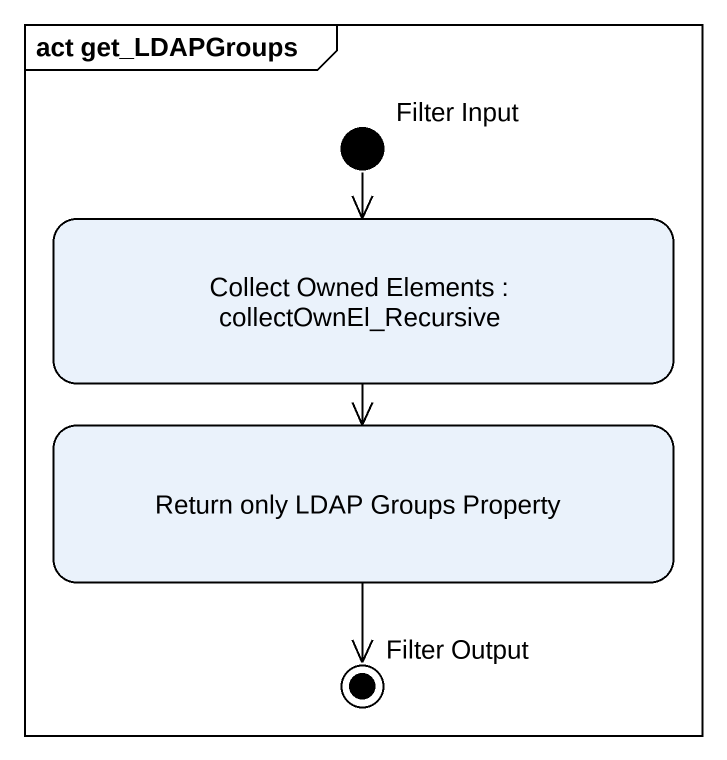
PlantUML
@startuml
mainframe act get_LDAPGroups
hide empty description
state "Filter Input" as Filter_Input <<start>>
state "Collect Owned Elements : collectOwnEl_Recursive" as Collect_Owned_Elements
state "Return only LDAP Groups Property" as Return_only_LDAP_Groups
state "Filter Output" as Filter_Output <<end>>
Filter_Input --> Collect_Owned_Elements
Collect_Owned_Elements --> Return_only_LDAP_Groups
Return_only_LDAP_Groups --> Filter_Output
@enduml
